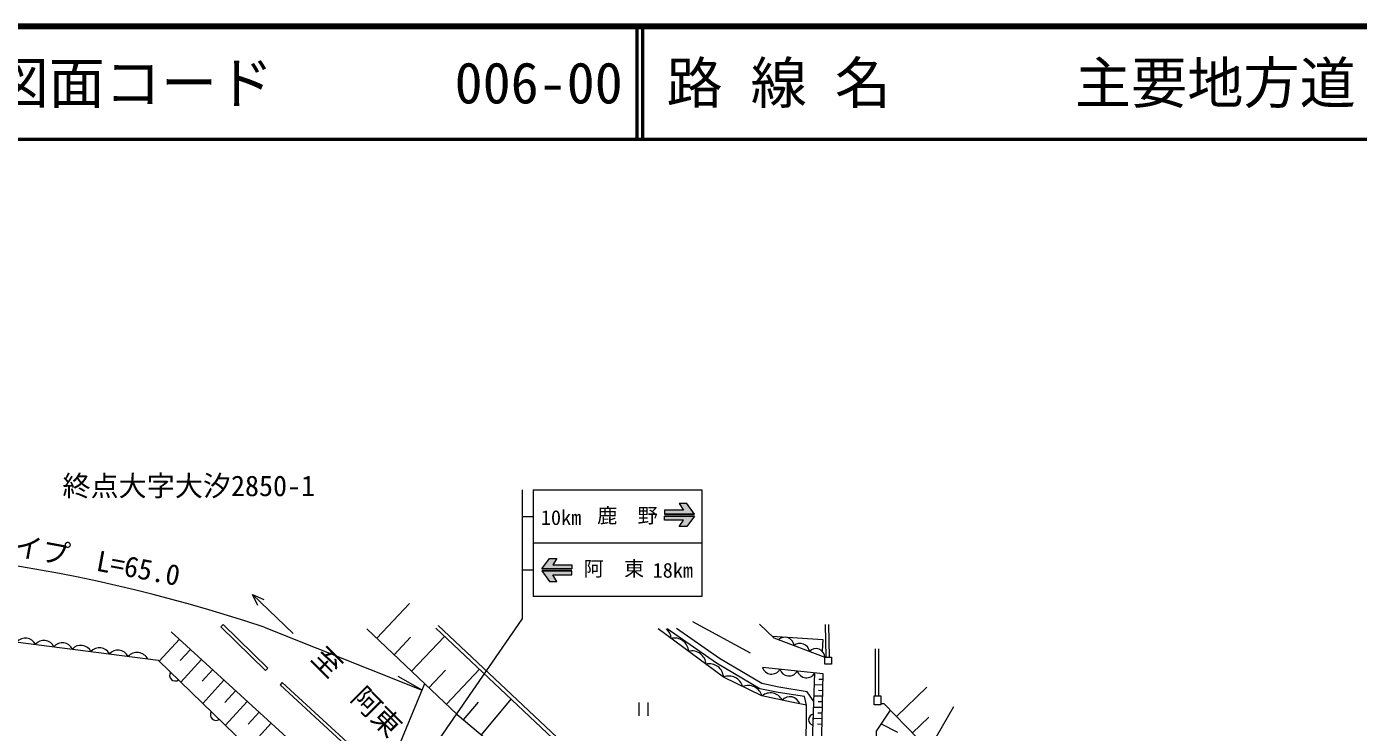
# Model space of a CAD drawing. Units: millimetres, scale not verified. Extents: x 40000 to 680000, y 20000 to 380000.
# Drawn here: x 123421 to 241969, y 317641 to 380000 of the extents above; entities that cross this region are included whole.
import ezdxf
from ezdxf.enums import TextEntityAlignment as Align

# ---------------------------------------------------------------- set-up
doc = ezdxf.new("R2010")
doc.units = ezdxf.units.MM
doc.header["$LTSCALE"] = 1000
for name, color, linetype, lineweight in [('M-BGD', 7, 'Continuous', 13), ('M-BMK-HTXT', 7, 'Continuous', 13), ('M-STR-HTXT', 7, 'Continuous', 13), ('M-STR-STRC', 7, 'Continuous', 13), ('M-TTL', 2, 'Continuous', 140), ('M-TTL-LINE', 7, 'Continuous', 50)]:
    doc.layers.add(name, color=color, linetype=linetype, lineweight=lineweight)
doc.layers.add('M-TTL-TXT', color=7, linetype='Continuous')
doc.styles.add('ＭＳ ゴシック', font='')
doc.styles.get('ＭＳ ゴシック').set_extended_font_data('MS Gothic')

msp = doc.modelspace()

# ---------------------------------------------------------------- hatches: boundary and pattern name
at = {"layer": 'M-STR-STRC'}
for points in [[(182190, 337553), (181510, 337553), (181880, 336978), (180196, 336978), (180195, 336617), (182860, 336616)], [(182860, 336442), (180195, 336441), (180196, 336079), (181880, 336080), (181510, 335504), (182190, 335505)], [(171946, 332100), (170262, 332100), (170632, 332675), (169951, 332675), (169282, 331738), (171946, 331739)], [(171947, 331563), (169282, 331563), (169952, 330627), (170632, 330626), (170262, 331202), (171946, 331201)]]:
    msp.add_hatch(color=256, dxfattribs=at).paths.add_polyline_path(points)

# ---------------------------------------------------------------- linework, layer by layer
at = {"layer": 'M-BGD'}
for p, q in [((154583, 325576), (157515, 328675)), ((182687, 327069), (187830, 324281)), ((194587, 323874), (194541, 326788)), ((194887, 323874), (194841, 326793)), ((137016, 325477), (135228, 323519)), ((156136, 324107), (157602, 325656)), ((157685, 322642), (160616, 325740)), ((137995, 324583), (137101, 323604)), ((138974, 323689), (137134, 321675)), ((198975, 320440), (198975, 324636)), ((199275, 320440), (199275, 324636)), ((136943, 321860), (136230, 322549)), ((139981, 322769), (139061, 321762)), ((159238, 321172), (160708, 322725)), ((160791, 319703), (163730, 322809)), ((140988, 321850), (139096, 319777)), ((194302, 321403), (193540, 321420)), ((194313, 321903), (193932, 321912)), ((142025, 320903), (141078, 319867)), ((163899, 316985), (166561, 320143)), ((194281, 320404), (193508, 320421)), ((194292, 320903), (193910, 320912)), ((200860, 318600), (203555, 321223)), ((140569, 318351), (139857, 319040)), ((143061, 319957), (141114, 317824)), ((144127, 318983), (143153, 317917)), ((162320, 318316), (163651, 319895)), ((177916, 319859), (177916, 318659)), ((178716, 319859), (178716, 318659)), ((194259, 319404), (193475, 319421)), ((194248, 318904), (193856, 318913)), ((194270, 319904), (193883, 319912)), ((203926, 315987), (205960, 319504)), ((145193, 318010), (143190, 315816)), ((193423, 317827), (193456, 318817)), ((194237, 318404), (193443, 318421)), ((194226, 317904), (193829, 317913)), ((199481, 317946), (200939, 317215)), ((202277, 317145), (203733, 318562))]:
    msp.add_line(p, q, dxfattribs=at)
for points in [[(143944, 296723), (144736, 298226), (140515, 300851), (141483, 302407), (146051, 299761), (153451, 310470), (136277, 326151)], [(153715, 326398), (161747, 318799), (175569, 307150), (180625, 303416), (182646, 302408), (184144, 301992), (185772, 301639), (188102, 301599), (190801, 302357), (193016, 304449), (193867, 305704), (193969, 306177), (194324, 322403), (188918, 322972)], [(159840, 326471), (174957, 312240), (184574, 305276), (187918, 304989), (190620, 305435), (192690, 306315), (193062, 306712), (193575, 322482)], [(160059, 326704), (175161, 312487), (184690, 305587), (187905, 305311), (190530, 305745), (192503, 306584), (192746, 306843), (192835, 319619), (191502, 319881), (188875, 320433), (185457, 322114), (179652, 326397)], [(192835, 319619), (192674, 320392), (190309, 320729), (188684, 321066), (184820, 323342), (180446, 326418)], [(193492, 319949), (192912, 320814), (190395, 321222), (188866, 321538), (185091, 323763), (181283, 326440)], [(188670, 326825), (189943, 325608), (194474, 323874)], [(88997, 315943), (116454, 325784), (119163, 325676), (135129, 323614), (148909, 310282), (143263, 301376)], [(189792, 325753), (194296, 325446), (194240, 324429)], [(200299, 319177), (199058, 317307), (199089, 315764), (199390, 314548), (200958, 310801), (201999, 310181), (203417, 309251), (204827, 307929), (206315, 306093), (207136, 304768), (208371, 301894), (203420, 293710), (203629, 292896), (204142, 291293), (206724, 286764), (207101, 286100), (216823, 278760), (223559, 273852), (233938, 266156), (240844, 261000), (242910, 264188), (244179, 263221), (242208, 260100), (247059, 256356)], [(199472, 319758), (199734, 319758), (202732, 316678), (206573, 314456), (207940, 313449), (208995, 312572), (210733, 310784), (211884, 309054), (213095, 306406), (214546, 303418)]]:
    msp.add_lwpolyline(points, dxfattribs=at)
for points in [[(194474, 323874), (195074, 323874), (195074, 323274), (194474, 323274)], [(198872, 320440), (199472, 320440), (199472, 319640), (198872, 319640)]]:
    msp.add_lwpolyline(points, close=True, dxfattribs=at)
for centre, radius, start, end in [((179537, 325479), 1258, 3.45097, 48.10208), ((123307, 324592), 996, 26.14399, 139.0648), ((124954, 324378), 996, 26.14399, 139.0648), ((126601, 324165), 996, 26.14399, 139.0648), ((128248, 323951), 996, 26.14399, 139.0648), ((181091, 324332), 1258, 3.45097, 103.71767), ((190923, 324839), 820, 5.79556, 132.32203), ((192271, 324263), 846, 9.16026, 128.95733), ((129895, 323737), 996, 26.14399, 139.0648), ((131542, 323523), 996, 26.14399, 139.0648), ((133240, 323176), 1124, 29.65818, 135.62497), ((182646, 323185), 1258, 3.45097, 103.71767), ((193688, 323870), 786, 0.35551, 137.76208), ((136654, 322275), 505, 147.11683, 304.77502), ((184201, 322039), 1258, 3.45097, 103.71767), ((189729, 323228), 851, 197.50898, 330.4823), ((191282, 323065), 851, 197.50898, 330.4823), ((192834, 322901), 851, 197.50898, 330.4823), ((185932, 320924), 1282, 15.84798, 111.77679), ((187641, 320083), 1282, 15.84798, 111.77679), ((189628, 319538), 1170, 26.39911, 130.08855), ((191368, 319435), 931, 18.7136, 137.98866), ((140281, 318766), 505, 147.11683, 304.77502), ((193537, 318319), 505, 99.30864, 256.96683)]:
    msp.add_arc(centre, radius, start, end, dxfattribs=at)
at = {"layer": 'M-BMK-HTXT'}
msp.add_line((147147, 325992), (143541, 329456), dxfattribs=at)
msp.add_lwpolyline([(144003, 328493), (143541, 329456), (144522, 329034)], dxfattribs=at)
at = {"layer": 'M-STR-HTXT'}
for p, q in [((146451, 296682), (167520, 327272)), ((144557, 326543), (158622, 320965)), ((148282, 295843), (158856, 321534)), ((158622, 320965), (156488, 322179))]:
    msp.add_line(p, q, dxfattribs=at)
msp.add_arc((100340, 195418), 138379, 71.36542, 94.06332, dxfattribs=at)
at = {"layer": 'M-STR-STRC'}
for p, q in [((167520, 338772), (167520, 327272)), ((168520, 338772), (183520, 338772)), ((168520, 338772), (168520, 329272)), ((183520, 338772), (183520, 329272)), ((180196, 336978), (180195, 336617)), ((181880, 336978), (180196, 336978)), ((181510, 337553), (181880, 336978)), ((182190, 337553), (181510, 337553)), ((182860, 336616), (182190, 337553)), ((167520, 336397), (168520, 336397)), ((182860, 336616), (180195, 336617)), ((182860, 336442), (180195, 336442)), ((180195, 336079), (180195, 336441)), ((181880, 336080), (180196, 336079)), ((181510, 335504), (181880, 336080)), ((182190, 335505), (181510, 335504)), ((182860, 336442), (182190, 335505)), ((183520, 334022), (168520, 334022)), ((169282, 331738), (169951, 332675)), ((169951, 332675), (170632, 332675)), ((170632, 332675), (170262, 332100)), ((170262, 332100), (171946, 332100)), ((171946, 332100), (171946, 331739)), ((167520, 331647), (168520, 331647)), ((169282, 331738), (171946, 331739)), ((169282, 331563), (171947, 331564)), ((169282, 331563), (169952, 330627)), ((170632, 330626), (170262, 331202)), ((170262, 331202), (171946, 331201)), ((171946, 331201), (171947, 331563)), ((169952, 330627), (170632, 330626)), ((183520, 329272), (168520, 329272))]:
    msp.add_line(p, q, dxfattribs=at)
for points in [[(180196, 336978), (180195, 336617), (182860, 336616), (182190, 337553), (181510, 337553), (181880, 336978)], [(182860, 336442), (182190, 335505), (181510, 335504), (181880, 336080), (180196, 336079), (180195, 336441)], [(171946, 332100), (171946, 331739), (169282, 331738), (169951, 332675), (170632, 332675), (170262, 332100)], [(169282, 331563), (169952, 330627), (170632, 330626), (170262, 331202), (171946, 331201), (171947, 331563)], [(140903, 326792), (140694, 326576), (144692, 322694), (144901, 322910)], [(146179, 321639), (145976, 321418), (157211, 311069), (167824, 302566), (177443, 295317), (178948, 293145), (179195, 293316), (177662, 295527), (168008, 302803), (157406, 311297)]]:
    msp.add_lwpolyline(points, close=True, dxfattribs=at)
at = {"layer": 'M-TTL'}
msp.add_line((680000, 380000), (40000, 380000), dxfattribs=at)
at = {"layer": 'M-TTL-LINE'}
for p, q in [((177750, 380000), (177750, 370000)), ((178250, 380000), (178250, 370000)), ((40000, 370000), (680000, 370000))]:
    msp.add_line(p, q, dxfattribs=at)

# ---------------------------------------------------------------- texts
at = {"layer": 'M-BMK-HTXT', "style": 'ＭＳ ゴシック'}
msp.add_text('至\u3000阿東', height=1833, rotation=315.085, dxfattribs=at).set_placement((148251, 323291), align=Align.BOTTOM_LEFT)
at = {"layer": 'M-STR-HTXT', "style": 'ＭＳ ゴシック'}
msp.add_text('終点大字大汐2850-1', height=1833, dxfattribs=at).set_placement((126610, 337667), align=Align.BOTTOM_LEFT)
msp.add_text('ガードパイプ\u3000L=65.0', height=1833, rotation=349.431, dxfattribs=at).set_placement((124499, 331977), align=Align.BOTTOM_CENTER)
at = {"layer": 'M-STR-STRC', "style": 'ＭＳ ゴシック'}
for s, p in [('10km', (169197, 335256)), ('鹿\u3000野', (174204, 335437)), ('阿\u3000東', (173002, 330717)), ('18km', (179147, 330562))]:
    msp.add_text(s, height=1320, dxfattribs=at).set_placement(p, align=Align.BOTTOM_LEFT)
at = {"layer": 'M-TTL-TXT', "style": 'ＭＳ ゴシック'}
for s, p in [('図面コード', (120380, 375000)), ('路 線 名', (180380, 375000)), ('主要地方道\u3000山口鹿野線', (216734, 375000)), ('006-00', (161521, 375000))]:
    msp.add_text(s, height=3666, dxfattribs=at).set_placement(p, align=Align.MIDDLE_LEFT)

doc.saveas('drawing.dxf')
